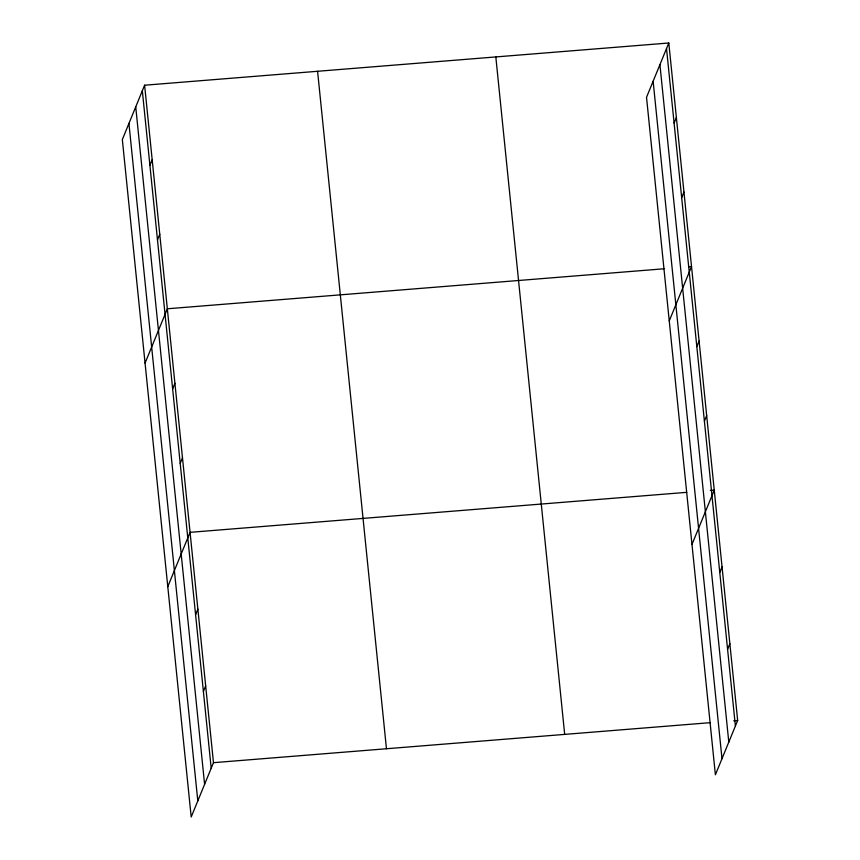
<?xml version="1.0" encoding="UTF-8"?>
<svg xmlns="http://www.w3.org/2000/svg" width="860" height="860" viewBox="0 0 860 860"><rect width="100%" height="100%" fill="white"/><g stroke="black" fill="none" stroke-linecap="round" stroke-linejoin="round"><path stroke-width="1.29" d="M144.609 85.215L122.335 139.535L191.2 817L213.474 762.68L144.609 85.215L668.8 43L737.665 720.465L715.391 774.785L646.526 97.32L668.8 43M149.909 165.292L152.177 159.734M157.477 239.811L159.756 234.264M145.06 363.103L167.334 308.783L664.006 268.782M172.634 388.86L174.902 383.302M180.202 463.379L182.481 457.821M167.786 586.66L190.06 532.34L686.731 492.339M195.585 614.685L197.864 609.127M203.39 691.462L205.669 685.904M674.1 123.077L676.379 117.519M681.679 197.596L683.958 192.038M669.252 320.877L691.526 266.568L688.914 266.772M696.826 346.644L699.105 341.087M704.404 421.163L706.683 415.606M691.977 544.444L714.251 490.125L710.328 490.447M719.777 572.459L722.056 566.912M727.582 649.246L729.861 643.688M213.474 762.68L710.145 722.679M733.741 720.788L737.665 720.465M666.521 48.558L735.386 726.023M659.921 64.65L728.796 742.115M653.127 81.227L721.991 758.692M495.822 56.932L564.687 734.397M317.587 71.283L386.462 748.748M142.33 90.773L211.195 768.238M135.73 106.866L204.594 784.331M128.925 123.442L197.8 800.907"/></g></svg>
